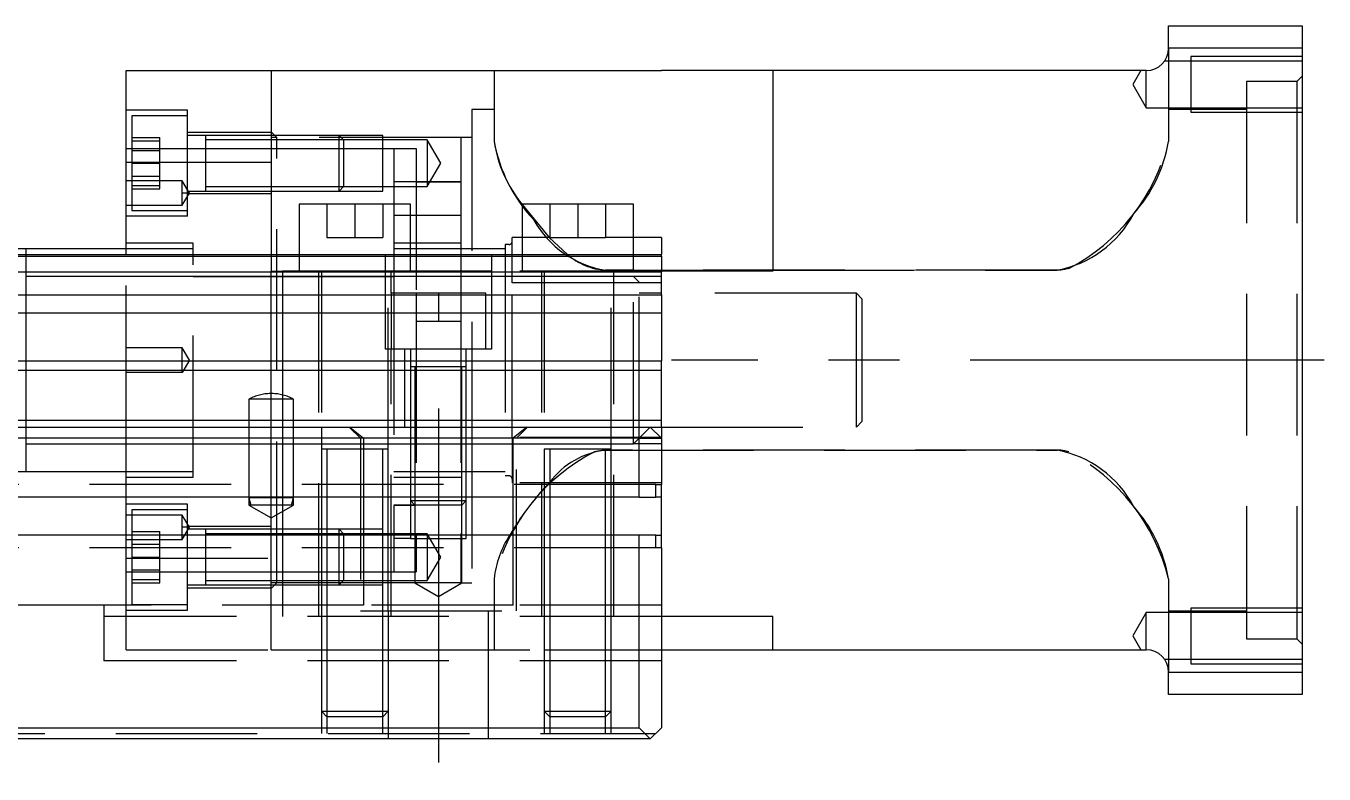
# Model space of a CAD drawing. Extents: x -14 to 942, y -357 to 120.
# Drawn here: x 583 to 699.4, y -318 to -250.9 of the extents above; entities that cross this region are included whole.
import ezdxf

# ---------------------------------------------------------------- set-up
doc = ezdxf.new("R2010")
doc.units = 0
doc.linetypes.add('CENTER', pattern=[50.8, 31.75, -6.35, 6.35, -6.35])
doc.linetypes.add('DASHED', pattern=[19.05, 12.7, -6.35])
doc.layers.get('0').update_dxf_attribs({"linetype": 'CONTINUOUS'})
doc.layers.add('CENTER', color=1, linetype='CENTER')

msp = doc.modelspace()

# ---------------------------------------------------------------- linework, layer by layer
at = {"color": 7, "linetype": 'CONTINUOUS'}
for p, q in [((685.5, -252.9), (685.5, -250.9)), ((685.5, -250.9), (697.5, -250.9)), ((697.5, -250.9), (697.5, -252.9)), ((697.5, -252.9), (685.5, -252.9)), ((697.5, -252.9), (697.5, -308.9)), ((592, -254.9), (605, -254.9)), ((592, -263.12), (592, -254.9)), ((605, -254.9), (640, -254.9)), ((605, -254.9), (605, -271.4)), ((650, -254.9), (640, -254.9)), ((683.5, -254.9), (650, -254.9)), ((650, -254.9), (650, -272.9)), ((599.1, -260.72), (599.1, -260.72)), ((592, -271.4), (592, -263.12)), ((592, -263.12), (605, -263.12)), ((607.5, -266.9), (607.5, -271.4)), ((617.5, -266.9), (607.5, -266.9)), ((617.5, -271.4), (617.5, -266.9)), ((627.5, -266.9), (627.5, -271.4)), ((637.5, -266.9), (627.5, -266.9)), ((637.5, -271.4), (637.5, -266.9)), ((583, -270.9), (577, -270.9)), ((592, -270.9), (583, -270.9)), ((583, -270.9), (583, -271.4)), ((583, -270.9), (583, -271.4)), ((413.5, -271.4), (640, -271.4)), ((413.5, -271.56), (640, -271.56)), ((640, -271.56), (640, -271.4)), ((640, -271.56), (640, -272.96)), ((413.5, -272.96), (640, -272.96)), ((650, -272.9), (640, -272.9)), ((640, -275.04), (640, -272.96)), ((413.5, -275.04), (640, -275.04)), ((640, -275.04), (640, -276.66)), ((413.5, -276.66), (640, -276.66)), ((640, -276.66), (640, -280.95)), ((0, -281.8), (640, -281.8)), ((413.5, -280.95), (640, -280.95)), ((640, -281.8), (640, -280.95)), ((640, -286.3), (640, -281.8)), ((0, -286.3), (640, -286.3)), ((640, -286.9), (640, -286.3)), ((1, -286.9), (639, -286.9)), ((638, -287.9), (639, -286.9)), ((639, -286.9), (640, -287.9)), ((639, -286.9), (640, -286.9)), ((638, -287.9), (2, -287.9)), ((638, -293.2), (638, -287.9)), ((640, -287.9), (640, -292.05)), ((635.5, -288.9), (629.5, -288.9)), ((639.5, -293.2), (639.5, -292.05)), ((639.5, -292.05), (640, -292.05)), ((640, -293.2), (640, -292.05)), ((638, -293.2), (2, -293.2)), ((638, -293.2), (639.5, -293.2)), ((640, -293.2), (639.5, -293.2)), ((640, -296.6), (640, -293.2)), ((638, -296.6), (2, -296.6)), ((639.5, -296.6), (638, -296.6)), ((638, -313.9), (638, -296.6)), ((639.5, -296.6), (640, -296.6)), ((639.5, -297.75), (639.5, -296.6)), ((640, -297.75), (640, -296.6)), ((640, -297.75), (639.5, -297.75)), ((640, -297.75), (640, -313.9)), ((650, -303.9), (640, -303.9)), ((650, -306.9), (650, -303.9)), ((640, -306.9), (650, -306.9)), ((650, -306.9), (683.5, -306.9)), ((685.5, -310.9), (685.5, -308.9)), ((685.5, -308.9), (697.5, -308.9)), ((697.5, -308.9), (697.5, -310.9)), ((697.5, -310.9), (685.5, -310.9)), ((2, -313.9), (638, -313.9)), ((639, -314.9), (638, -313.9)), ((640, -313.9), (639, -314.9)), ((639, -314.9), (1, -314.9))]:
    msp.add_line(p, q, dxfattribs=at)
at = {"color": 3, "linetype": 'DASHED'}
for p, q in [((685.5, -252.9), (685.5, -261.27)), ((697.5, -253.65), (687.5, -253.65)), ((687.5, -253.65), (687.5, -258.65)), ((625, -254.9), (625, -261.27)), ((683.01, -254.9), (682.29, -256.15)), ((683.5, -258.25), (683.5, -254.9)), ((685.12, -254.08), (685.14, -254.05)), ((687.5, -254.05), (685.14, -254.05)), ((697.5, -254.05), (687.5, -254.05)), ((682.29, -256.15), (683.5, -258.25)), ((697, -255.9), (692.5, -255.9)), ((692.5, -255.9), (692.5, -305.9)), ((697.5, -255.4), (697, -255.9)), ((697, -255.9), (697, -305.9)), ((597.5, -258.47), (592, -258.47)), ((597.5, -267.97), (597.5, -258.47)), ((625, -258.4), (623, -258.4)), ((623, -258.4), (623, -279.9)), ((683.5, -258.25), (687.5, -258.25)), ((692.5, -258.4), (685.5, -258.4)), ((687.5, -258.25), (697.5, -258.25)), ((597.5, -258.97), (592.5, -258.97)), ((592.5, -258.97), (592.5, -263.22)), ((687.5, -258.65), (697.5, -258.65)), ((605, -260.47), (597.5, -260.47)), ((599.1, -260.72), (597.5, -260.72)), ((599.1, -260.72), (599.09, -260.72)), ((599.1, -260.72), (599.1, -260.72)), ((605, -260.72), (599.1, -260.72)), ((599.1, -260.72), (599.1, -263.07)), ((605.5, -260.9), (605, -260.4)), ((611.1, -260.72), (605, -260.72)), ((611.1, -260.72), (605, -260.72)), ((611.5, -261.12), (611.1, -260.72)), ((615, -260.72), (611.1, -260.72)), ((611.1, -263.22), (611.1, -260.72)), ((615, -265.72), (615, -260.72)), ((592, -261.9), (592.5, -261.9)), ((592, -261.9), (592.5, -261.9)), ((592.5, -260.91), (595, -260.91)), ((592.5, -261.22), (595, -261.22)), ((592.5, -261.9), (597.5, -261.9)), ((592.5, -261.9), (597.5, -261.9)), ((595, -262.07), (595, -260.91)), ((597.5, -261.9), (599.1, -261.9)), ((597.5, -261.9), (599.1, -261.9)), ((605, -261.12), (599.1, -261.12)), ((599.1, -261.9), (605, -261.9)), ((599.1, -261.9), (605, -261.9)), ((605.5, -260.9), (605, -260.9)), ((611.5, -261.12), (605, -261.12)), ((605, -261.9), (616, -261.9)), ((605, -261.9), (616, -261.9)), ((622, -260.9), (605.5, -260.9)), ((605.5, -300.9), (605.5, -260.9)), ((615, -261.12), (611.5, -261.12)), ((611.5, -261.12), (611.5, -263.22)), ((619, -261.12), (615, -261.12)), ((616, -261.9), (618, -261.9)), ((616, -261.9), (616, -266.9)), ((618, -261.9), (618, -274.9)), ((620.21, -263.22), (619, -261.12)), ((619, -261.12), (619, -263.22)), ((623, -260.9), (622, -260.9)), ((622, -260.9), (622, -271.4)), ((592.5, -262.07), (595, -262.07)), ((595, -264.38), (595, -262.07)), ((599.1, -263.07), (599.1, -263.35)), ((592.5, -263.22), (592.5, -267.47)), ((592.5, -263.22), (595, -263.22)), ((599.1, -263.35), (599.1, -264.99)), ((611.1, -265.72), (611.1, -263.22)), ((611.5, -263.22), (611.5, -265.32)), ((619, -265.32), (620.21, -263.22)), ((619, -263.22), (619, -265.32)), ((597, -264.8), (592, -264.8)), ((592.5, -264.38), (595, -264.38)), ((592.5, -265.22), (595, -265.22)), ((595, -265.53), (595, -264.38)), ((597.66, -265.9), (597, -264.8)), ((597, -265.9), (597, -264.8)), ((599.1, -264.99), (599.1, -265.72)), ((599.1, -265.32), (605, -265.32)), ((605, -265.32), (611.5, -265.32)), ((611.1, -265.72), (611.5, -265.32)), ((611.5, -265.32), (615, -265.32)), ((615, -265.32), (619, -265.32)), ((618, -264.9), (616, -264.9)), ((618, -264.9), (622, -264.9)), ((622, -264.9), (618, -264.9)), ((592.5, -265.53), (595, -265.53)), ((597, -267), (597.66, -265.9)), ((597.66, -265.9), (597, -265.9)), ((597.5, -265.9), (597, -265.9)), ((597, -267), (597, -265.9)), ((597.5, -265.72), (599.1, -265.72)), ((597.66, -265.9), (597.5, -265.9)), ((605, -265.97), (597.5, -265.97)), ((599.09, -265.72), (599.1, -265.72)), ((599.1, -265.72), (599.1, -265.72)), ((599.1, -265.72), (605, -265.72)), ((605, -265.72), (611.1, -265.72)), ((605, -265.72), (611.1, -265.72)), ((611.1, -265.72), (615, -265.72)), ((592, -267), (597, -267)), ((592.5, -267.47), (597.5, -267.47)), ((610, -266.9), (610, -269.9)), ((612.5, -266.9), (612.5, -269.9)), ((615, -266.9), (615, -269.9)), ((616, -266.9), (616, -271.4)), ((627.51, -266.92), (629.94, -269.9)), ((630, -266.9), (630, -269.9)), ((632.5, -266.9), (632.5, -269.9)), ((635, -266.9), (635, -269.9)), ((597.5, -267.97), (592, -267.97)), ((617.5, -267.9), (616, -267.9)), ((617.5, -267.9), (616, -267.9)), ((622, -267.9), (617.5, -267.9)), ((622, -267.9), (617.5, -267.9)), ((610, -269.9), (612.5, -269.9)), ((612.5, -269.9), (615, -269.9)), ((626.63, -271.4), (626.63, -269.9)), ((627.5, -269.9), (626.63, -269.9)), ((630, -269.9), (627.5, -269.9)), ((629.94, -269.9), (631.58, -271.4)), ((630, -269.9), (632.5, -269.9)), ((632.5, -269.9), (635, -269.9)), ((637.5, -269.9), (635, -269.9)), ((640, -269.9), (637.5, -269.9)), ((640, -269.9), (640, -271.4)), ((598, -270.4), (592, -270.4)), ((598, -270.9), (592, -270.9)), ((598, -291.4), (598, -270.4)), ((622, -270.4), (616, -270.4)), ((617.5, -270.9), (616, -270.9)), ((622, -270.9), (617.5, -270.9)), ((626, -270.9), (622, -270.9)), ((626, -270.52), (626, -271.4)), ((626.31, -270.52), (626, -270.52)), ((583, -271.4), (583, -280.9)), ((583, -271.4), (583, -280.9)), ((592, -286.9), (592, -271.4)), ((605, -271.4), (605, -272.9)), ((607.5, -271.4), (607.5, -272.9)), ((615.25, -279.9), (615.25, -271.4)), ((616, -271.4), (616, -272.9)), ((617.5, -272.9), (617.5, -271.4)), ((622, -271.4), (622, -272.9)), ((624.75, -271.4), (624.75, -279.9)), ((626, -271.4), (626, -272.9)), ((626.63, -272.9), (626.63, -271.4)), ((627.5, -271.4), (627.5, -272.9)), ((637.5, -272.9), (637.5, -271.4)), ((592, -273.4), (583, -273.4)), ((598, -273.4), (592, -273.4)), ((605, -273.4), (598, -273.4)), ((598, -273.4), (605, -273.4)), ((605, -272.9), (606, -272.9)), ((605, -283.9), (605, -272.9)), ((609.5, -273.4), (605, -273.4)), ((605, -273.4), (609.5, -273.4)), ((615.25, -272.9), (606, -272.9)), ((606, -272.9), (606, -284.01)), ((609.25, -272.9), (609.25, -303.9)), ((609.5, -272.9), (609.5, -286.9)), ((615.25, -273.4), (609.5, -273.4)), ((609.5, -273.4), (615.25, -273.4)), ((624.75, -272.9), (615.25, -272.9)), ((615.5, -273.4), (615.25, -273.4)), ((615.25, -273.4), (615.5, -273.4)), ((615.5, -288.9), (615.5, -272.9)), ((616, -273.4), (615.5, -273.4)), ((615.5, -273.4), (616, -273.4)), ((615.75, -274.9), (615.75, -272.9)), ((616, -272.9), (616, -274.9)), ((622, -273.4), (616, -273.4)), ((622, -272.9), (622, -274.9)), ((624.75, -273.4), (622, -273.4)), ((640, -272.9), (624.75, -272.9)), ((626, -273.4), (624.75, -273.4)), ((626, -272.9), (626, -291.27)), ((626.63, -273.4), (626, -273.4)), ((626.63, -273.4), (626, -273.4)), ((626.63, -273.97), (626.63, -272.9)), ((629.5, -273.4), (626.63, -273.4)), ((629.5, -273.4), (626.63, -273.4)), ((629.25, -272.9), (629.25, -303.9)), ((629.5, -272.9), (629.5, -288.9)), ((635.5, -273.4), (629.5, -273.4)), ((635.5, -273.4), (629.5, -273.4)), ((675.5, -272.82), (635, -272.82)), ((635, -272.82), (637.5, -272.82)), ((635.5, -288.9), (635.5, -272.9)), ((637.5, -273.4), (635.5, -273.4)), ((637.5, -273.4), (635.5, -273.4)), ((635.75, -303.9), (635.75, -272.9)), ((637.5, -272.82), (640, -272.82)), ((638, -273.9), (637.5, -273.4)), ((640, -273.4), (637.5, -273.4)), ((637.5, -288.4), (637.5, -273.4)), ((640, -272.82), (650, -272.82)), ((650, -272.82), (675.5, -272.82)), ((675.85, -272.81), (675.5, -272.82)), ((676.19, -272.76), (675.85, -272.81)), ((676.55, -272.68), (676.19, -272.76)), ((626.63, -287.83), (626.63, -273.97)), ((629.5, -273.97), (626.63, -273.97)), ((635.5, -273.97), (629.5, -273.97)), ((640, -273.97), (635.5, -273.97)), ((638, -287.9), (638, -273.9)), ((615.75, -274.9), (615.75, -279.9)), ((624.25, -274.9), (615.75, -274.9)), ((616, -274.9), (616, -296.6)), ((618, -274.9), (618, -277.4)), ((620, -274.9), (620, -277.4)), ((622, -274.9), (622, -277.4)), ((624.25, -279.9), (624.25, -274.9)), ((640, -274.9), (638, -274.9)), ((657.5, -274.9), (640, -274.9)), ((658, -275.4), (657.5, -274.9)), ((657.5, -286.9), (657.5, -274.9)), ((658, -275.4), (658, -286.4)), ((618, -277.4), (618, -299.9)), ((618, -277.4), (620, -277.4)), ((620, -277.4), (622, -277.4)), ((622, -277.4), (622, -296.6)), ((597, -279.8), (592, -279.8)), ((597.66, -280.9), (597, -279.8)), ((597, -282), (597, -279.8)), ((624.75, -279.9), (615.25, -279.9)), ((615.75, -303.9), (615.75, -279.9)), ((617, -286.9), (617, -279.9)), ((617.5, -279.9), (617.5, -281.5)), ((622.5, -281.5), (622.5, -279.9)), ((623, -279.9), (623, -286.9)), ((583, -280.9), (583, -286.9)), ((583, -280.9), (583, -286.9)), ((597.66, -280.9), (597, -282)), ((617.5, -281.49), (617.5, -281.5)), ((617.5, -281.5), (617.5, -281.5)), ((617.5, -281.5), (617.5, -286.9)), ((622.5, -281.5), (617.5, -281.5)), ((617.9, -281.5), (617.9, -286.9)), ((622.1, -286.9), (622.1, -281.5)), ((622.5, -281.5), (622.5, -281.49)), ((622.5, -281.5), (622.5, -281.5)), ((622.5, -286.9), (622.5, -281.5)), ((597, -282), (592, -282)), ((605.06, -283.9), (604.94, -283.9)), ((605, -286.9), (605, -283.9)), ((606, -284.01), (606, -286.9)), ((603, -284.4), (603, -286.9)), ((607, -284.4), (603, -284.4)), ((607, -286.9), (607, -284.4)), ((657.5, -286.9), (658, -286.4)), ((583, -286.9), (583, -290.9)), ((583, -286.9), (583, -290.9)), ((592, -293.2), (592, -286.9)), ((603, -286.9), (603, -293.2)), ((605, -293.2), (605, -286.9)), ((606, -286.9), (606, -293.2)), ((607, -293.2), (607, -286.9)), ((609.5, -286.9), (609.5, -288.9)), ((612, -286.9), (613, -287.9)), ((612.06, -286.9), (613.29, -287.9)), ((617.5, -286.9), (617.5, -293.2)), ((617.5, -286.9), (617.5, -293.2)), ((617.9, -286.9), (617.9, -293.2)), ((622.1, -293.2), (622.1, -286.9)), ((622.5, -293.2), (622.5, -286.9)), ((622.5, -293.2), (622.5, -286.9)), ((623, -286.9), (623, -303.4)), ((627.94, -286.9), (626.71, -287.9)), ((627, -287.9), (628, -286.9)), ((640, -286.9), (657.5, -286.9)), ((640, -286.9), (640, -287.83)), ((583, -288.4), (592, -288.4)), ((592, -288.4), (598, -288.4)), ((598, -288.4), (603, -288.4)), ((598, -288.4), (603, -288.4)), ((603, -288.4), (605, -288.4)), ((603, -288.4), (605, -288.4)), ((605, -288.4), (607, -288.4)), ((605, -288.4), (607, -288.4)), ((607, -288.4), (609.5, -288.4)), ((607, -288.4), (609.5, -288.4)), ((609.5, -288.4), (616, -288.4)), ((609.5, -288.4), (616, -288.4)), ((613, -287.9), (613, -303.4)), ((613.29, -287.9), (613.29, -293.2)), ((616, -288.4), (626, -288.4)), ((626, -288.4), (637.5, -288.4)), ((626.63, -287.83), (626.63, -291.9)), ((640, -287.83), (626.63, -287.83)), ((626.71, -293.2), (626.71, -287.9)), ((627, -303.4), (627, -287.9)), ((637.5, -288.4), (638, -287.9)), ((640, -288.4), (637.5, -288.4)), ((638, -287.9), (640, -287.9)), ((609.5, -288.89), (609.5, -288.9)), ((609.5, -288.9), (609.5, -288.9)), ((609.5, -288.9), (609.5, -293.2)), ((615.5, -288.9), (609.5, -288.9)), ((610, -288.9), (610, -293.2)), ((615, -296.6), (615, -288.9)), ((615.5, -296.6), (615.5, -288.89)), ((629.5, -288.89), (629.5, -296.6)), ((635.5, -288.9), (629.5, -288.9)), ((630, -288.9), (630, -296.6)), ((634.07, -289.09), (634.31, -289.04)), ((634.31, -289.04), (634.65, -288.99)), ((634.65, -288.99), (635, -288.98)), ((635, -296.6), (635, -288.9)), ((635.56, -288.98), (635, -288.98)), ((635, -288.98), (635.56, -288.98)), ((635.5, -296.6), (635.5, -288.89)), ((675.5, -288.98), (635.56, -288.98)), ((635.56, -288.98), (675.5, -288.98)), ((675.85, -288.99), (675.5, -288.98)), ((676.19, -289.04), (675.85, -288.99)), ((676.55, -289.12), (676.19, -289.04)), ((577, -290.9), (583, -290.9)), ((583, -290.9), (592, -290.9)), ((592, -290.9), (598, -290.9)), ((616, -290.9), (626, -290.9)), ((639.5, -292.05), (0.5, -292.05)), ((592, -291.4), (598, -291.4)), ((616, -291.4), (622, -291.4)), ((626.31, -291.27), (626, -291.27)), ((640, -291.9), (626.63, -291.9)), ((630, -291.84), (629.5, -292.38)), ((592, -296.6), (592, -293.2)), ((603, -293.2), (603, -293.27)), ((603, -293.27), (603, -293.9)), ((603, -293.27), (603.17, -293.9)), ((607, -293.27), (603, -293.27)), ((605, -293.9), (605, -293.2)), ((606, -293.2), (606, -293.9)), ((606.83, -293.9), (607, -293.27)), ((607, -293.27), (607, -293.2)), ((607, -293.9), (607, -293.27)), ((609.5, -293.2), (609.5, -296.6)), ((610, -293.2), (610, -296.6)), ((613.29, -293.2), (613.29, -296.6)), ((617.5, -293.2), (617.5, -293.5)), ((617.5, -293.2), (617.5, -293.5)), ((617.9, -293.2), (617.9, -293.9)), ((622.1, -293.9), (622.1, -293.2)), ((622.5, -293.5), (622.5, -293.2)), ((622.5, -293.5), (622.5, -293.2)), ((626.71, -296.6), (626.71, -293.2)), ((597.5, -293.83), (592, -293.83)), ((597.5, -294.33), (592.5, -294.33)), ((592.5, -294.33), (592.5, -296.6)), ((597.5, -298.58), (597.5, -293.83)), ((603, -293.9), (605, -295.05)), ((607, -293.9), (603, -293.9)), ((605, -295.05), (607, -293.9)), ((605, -296.6), (605, -293.9)), ((606, -293.9), (606, -296.6)), ((616, -293.9), (617.9, -293.9)), ((617.9, -293.9), (616, -293.9)), ((617.5, -293.5), (617.9, -293.9)), ((617.5, -293.5), (617.5, -296.6)), ((617.5, -293.5), (622.5, -293.5)), ((617.9, -293.9), (617.9, -296.9)), ((622.1, -293.9), (617.9, -293.9)), ((622.1, -293.9), (622.5, -293.5)), ((622.1, -296.9), (622.1, -293.9)), ((622.5, -296.6), (622.5, -293.5)), ((597, -294.8), (592, -294.8)), ((597.66, -295.9), (597, -294.8)), ((597, -295.9), (597, -294.8)), ((592, -298.68), (592, -296.6)), ((592.5, -296.27), (595, -296.27)), ((592.5, -296.58), (595, -296.58)), ((592.5, -296.6), (592.5, -302.83)), ((595, -296.58), (595, -296.27)), ((595, -298.58), (595, -296.58)), ((597, -297), (597.66, -295.9)), ((597, -297), (597, -295.9)), ((597.66, -295.9), (597, -295.9)), ((605, -295.83), (597.5, -295.83)), ((599.1, -296.08), (597.5, -296.08)), ((599.1, -296.08), (599.09, -296.08)), ((605, -296.08), (599.1, -296.08)), ((599.1, -296.08), (599.1, -296.08)), ((599.1, -296.08), (599.1, -296.6)), ((599.1, -296.08), (599.1, -301.08)), ((605, -296.48), (599.1, -296.48)), ((599.1, -296.6), (599.1, -301.08)), ((609.5, -296.08), (605, -296.08)), ((609.5, -296.08), (605, -296.08)), ((609.5, -296.48), (605, -296.48)), ((605, -303.9), (605, -296.6)), ((606, -296.6), (606, -303.9)), ((610, -296.08), (609.5, -296.08)), ((610, -296.08), (609.5, -296.08)), ((610, -296.48), (609.5, -296.48)), ((609.5, -296.6), (609.5, -303.9)), ((611.1, -296.08), (610, -296.08)), ((611.1, -296.08), (610, -296.08)), ((611.5, -296.48), (610, -296.48)), ((610, -296.6), (610, -303.9)), ((611.5, -296.48), (611.1, -296.08)), ((613.29, -296.08), (611.1, -296.08)), ((611.1, -296.6), (611.1, -296.08)), ((611.1, -301.08), (611.1, -296.6)), ((615, -296.48), (611.5, -296.48)), ((611.5, -296.48), (611.5, -296.6)), ((611.5, -296.6), (611.5, -300.68)), ((615, -296.08), (613.29, -296.08)), ((613.29, -296.6), (613.29, -302.9)), ((619, -296.48), (615, -296.48)), ((615, -302.9), (615, -296.6)), ((615.5, -302.9), (615.5, -296.6)), ((616, -296.6), (616, -299.9)), ((617.5, -296.9), (616, -296.9)), ((617.5, -296.6), (617.5, -296.9)), ((617.5, -296.9), (622.5, -296.9)), ((617.9, -296.9), (617.9, -300.9)), ((620.21, -298.58), (619, -296.48)), ((619, -296.48), (619, -300.68)), ((622, -296.6), (622, -296.9)), ((622, -296.9), (622, -300.9)), ((622.1, -300.9), (622.1, -296.9)), ((622.5, -296.9), (622.5, -296.6)), ((626.71, -296.1), (626.41, -296.6)), ((626.71, -302.9), (626.71, -296.6)), ((629.5, -296.6), (629.5, -303.9)), ((630, -296.6), (630, -303.9)), ((635, -303.9), (635, -296.6)), ((635.5, -303.9), (635.5, -296.6)), ((639.5, -297.75), (0.5, -297.75)), ((592, -297), (597, -297)), ((592.5, -297.42), (595, -297.42)), ((592, -306.9), (592, -298.68)), ((592, -298.68), (605, -298.68)), ((592.5, -298.58), (595, -298.58)), ((595, -300.58), (595, -298.58)), ((597.5, -303.33), (597.5, -298.58)), ((599.1, -298.58), (599.1, -301.08)), ((619, -300.68), (620.21, -298.58)), ((592, -299.9), (592.5, -299.9)), ((592, -299.9), (592.5, -299.9)), ((592.5, -299.73), (595, -299.73)), ((592.5, -299.9), (597.5, -299.9)), ((592.5, -299.9), (597.5, -299.9)), ((597.5, -299.9), (599.1, -299.9)), ((597.5, -299.9), (599.1, -299.9)), ((599.1, -299.9), (605, -299.9)), ((599.1, -299.9), (605, -299.9)), ((605, -299.9), (609.5, -299.9)), ((605, -299.9), (609.5, -299.9)), ((609.5, -299.9), (610, -299.9)), ((609.5, -299.9), (610, -299.9)), ((610, -299.9), (611.5, -299.9)), ((610, -299.9), (611.5, -299.9)), ((611.5, -299.9), (613.29, -299.9)), ((611.5, -299.9), (613.29, -299.9)), ((613.29, -299.9), (615, -299.9)), ((613.29, -299.9), (615, -299.9)), ((615, -299.9), (615.5, -299.9)), ((615, -299.9), (615.5, -299.9)), ((615.5, -299.9), (616, -299.9)), ((615.5, -299.9), (616, -299.9)), ((616, -299.9), (618, -299.9)), ((592.5, -300.58), (595, -300.58)), ((592.5, -300.89), (595, -300.89)), ((595, -300.89), (595, -300.58)), ((597.5, -301.08), (599.1, -301.08)), ((597.5, -301.33), (605, -301.33)), ((599.09, -301.08), (599.1, -301.08)), ((599.1, -300.68), (605, -300.68)), ((599.1, -301.08), (605, -301.08)), ((599.1, -301.08), (599.1, -301.08)), ((605, -300.68), (609.5, -300.68)), ((605, -301.4), (605.5, -300.9)), ((605.5, -300.9), (605, -300.9)), ((605, -301.08), (609.5, -301.08)), ((605, -301.08), (609.5, -301.08)), ((609.5, -300.9), (605.5, -300.9)), ((609.5, -300.68), (610, -300.68)), ((610, -300.9), (609.5, -300.9)), ((609.5, -301.08), (610, -301.08)), ((609.5, -301.08), (610, -301.08)), ((610, -300.68), (611.5, -300.68)), ((611.28, -300.9), (610, -300.9)), ((610, -301.08), (611.1, -301.08)), ((610, -301.08), (611.1, -301.08)), ((611.1, -301.08), (611.5, -300.68)), ((611.1, -301.08), (613.29, -301.08)), ((613.29, -300.9), (611.28, -300.9)), ((611.5, -300.68), (615, -300.68)), ((615, -300.9), (613.29, -300.9)), ((613.29, -301.08), (615, -301.08)), ((615, -300.68), (619, -300.68)), ((615.5, -300.9), (615, -300.9)), ((617.9, -300.9), (615.5, -300.9)), ((617.9, -300.9), (620, -302.11)), ((622.1, -300.9), (617.9, -300.9)), ((620, -302.11), (622.1, -300.9)), ((622.1, -300.9), (623, -300.9)), ((625, -300.53), (625, -306.9)), ((685.5, -300.53), (685.5, -308.9)), ((613.29, -302.9), (506.71, -302.9)), ((590, -302.9), (590, -303.9)), ((590, -303.9), (590, -307.9)), ((600, -303.9), (590, -303.9)), ((592, -303.33), (597.5, -303.33)), ((592.5, -302.83), (597.5, -302.83)), ((640, -303.9), (600, -303.9)), ((605, -306.9), (605, -303.9)), ((609.5, -303.9), (609.5, -312.4)), ((609.5, -303.9), (609.5, -312.4)), ((610, -303.9), (610, -312.9)), ((613, -303.4), (627, -303.4)), ((626.71, -302.9), (613.29, -302.9)), ((615, -303.9), (615, -302.9)), ((615, -312.9), (615, -303.9)), ((615.5, -303.4), (615.5, -302.9)), ((615.5, -303.4), (615.5, -314.9)), ((624.5, -314.9), (624.5, -303.4)), ((640, -302.9), (626.71, -302.9)), ((629.5, -303.9), (629.5, -312.4)), ((629.5, -303.9), (629.5, -312.4)), ((630, -303.9), (630, -312.9)), ((635, -312.9), (635, -303.9)), ((635.5, -312.4), (635.5, -303.9)), ((635.5, -312.4), (635.5, -303.9)), ((683.5, -303.55), (682.29, -305.65)), ((687.5, -303.55), (683.5, -303.55)), ((683.5, -306.9), (683.5, -303.55)), ((685.5, -303.4), (692.5, -303.4)), ((697.5, -303.15), (687.5, -303.15)), ((687.5, -303.15), (687.5, -308.15)), ((697.5, -303.55), (687.5, -303.55)), ((682.29, -305.65), (683.01, -306.9)), ((692.5, -305.9), (697, -305.9)), ((697, -305.9), (697.5, -306.4)), ((592, -306.9), (605, -306.9)), ((605, -306.9), (609.5, -306.9)), ((609.5, -306.9), (610, -306.9)), ((610, -306.9), (615, -306.9)), ((615, -306.9), (615.5, -306.9)), ((615.5, -306.9), (629.5, -306.9)), ((629.5, -306.9), (630, -306.9)), ((630, -306.9), (635, -306.9)), ((635, -306.9), (635.5, -306.9)), ((635.5, -306.9), (640, -306.9)), ((595, -307.9), (590, -307.9)), ((640, -307.9), (595, -307.9)), ((685.14, -307.75), (687.5, -307.75)), ((687.5, -307.75), (697.5, -307.75)), ((687.5, -308.15), (697.5, -308.15)), ((609.5, -312.4), (610, -312.9)), ((609.5, -312.4), (609.5, -314.4)), ((609.5, -312.4), (615.5, -312.4)), ((610, -312.9), (610, -314.4)), ((615, -312.9), (610, -312.9)), ((615, -312.9), (615.5, -312.4)), ((615, -314.4), (615, -312.9)), ((629.5, -312.4), (630, -312.9)), ((629.5, -312.4), (629.5, -314.4)), ((629.5, -312.4), (635.5, -312.4)), ((630, -312.9), (630, -314.4)), ((635, -312.9), (630, -312.9)), ((635, -312.9), (635.5, -312.4)), ((635, -314.4), (635, -312.9)), ((635.5, -314.4), (635.5, -312.4)), ((0.5, -314.4), (639.5, -314.4))]:
    msp.add_line(p, q, dxfattribs=at)
at = {"color": 7, "linetype": 'CONTINUOUS'}
for centre, start, end in [((683.5, -252.9), 270, 0), ((683.5, -308.9), 0, 90)]:
    msp.add_arc(centre, 2, start, end, dxfattribs=at)
at = {"color": 3, "linetype": 'DASHED'}
for centre, radius, start, end in [((638.64, -258.8), 13.86, 190.2678, 223.4469), ((636.5, -259.54), 11.63, 188.5777, 219.4067), ((668.29, -256.98), 17.74, 297.75, 346.0048), ((672.58, -259.05), 13.11, 318.1382, 350.2402), ((673.68, -263.17), 9.83, 280.6913, 331.8801), ((636.47, -263.88), 9.07, 209.4433, 260.6664), ((626.31, -270.21), 0.313, 270, 0), ((635.31, -267.25), 5.58, 228.05, 266.8311), ((604.94, -287.9), 4, 90, 118.9695), ((605.06, -287.9), 4, 61.0305, 90), ((642.06, -304.74), 17.57, 117.0366, 166.1234), ((635.78, -296.14), 7.2, 96.2216, 143.4127), ((673.68, -298.63), 9.83, 28.1199, 79.3087), ((668.29, -304.82), 17.74, 13.9952, 62.25), ((626.31, -291.59), 0.313, 0, 90), ((649.44, -310.25), 26.78, 138.1441, 148.105), ((672.58, -302.75), 13.11, 9.7598, 41.8618), ((633.79, -301.46), 8.84, 146.6249, 173.9252)]:
    msp.add_arc(centre, radius, start, end, dxfattribs=at)
at = {"layer": 'CENTER', "color": 1, "linetype": 'CENTER'}
for p, q in [((699.45, -280.9), (640.91, -280.9)), ((620, -285.25), (620, -318.05))]:
    msp.add_line(p, q, dxfattribs=at)

doc.saveas('drawing.dxf')
